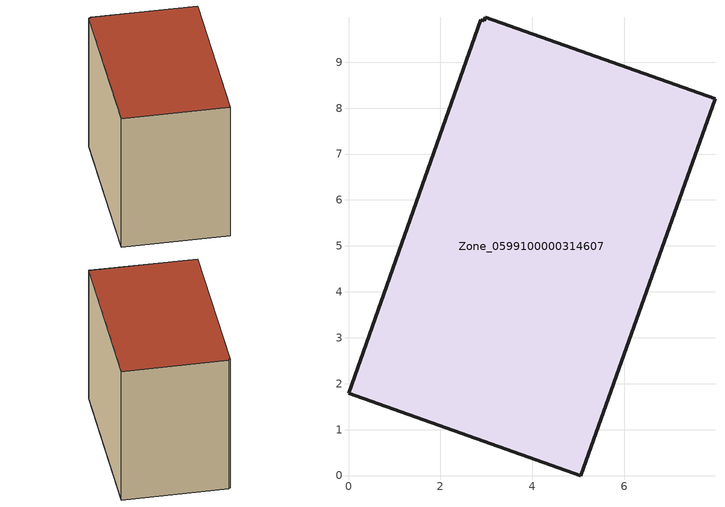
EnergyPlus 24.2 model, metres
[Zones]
Zone_0599100000314607
 floor ground (C_G): 2.98,9.97 7.98,8.21 5.06,0 0,1.79 2.88,9.92 2.95,9.9 z0.58
 wall outside (C_F): 5.06,0 7.98,8.21 2.98,9.97 2.95,9.9 2.88,9.92 0,1.79 5.06,0 z0.58:8.15
 roof outside (C_R): 7.98,8.21 2.98,9.97 2.95,9.9 2.88,9.92 0,1.79 5.06,0 z8.15
[BUILDING]
Pand.0599100000314607: North Axis=0; Terrain=City; Loads Convergence Tolerance Value=0.04; Temperature Convergence Tolerance Value=0.4; Solar Distribution=FullExterior; Maximum Number of Warmup Days=25; Minimum Number of Warmup Days=1
[Site:Location]
Rotterdam.The.Hague.AP_ZH_NLD Design_Conditions: Latitude=51.96; Longitude=4.45; Time Zone=1; Elevation=-4.5
[SITE:GROUNDTEMPERATURE:BUILDINGSURFACE]
18, 18, 18, 18, 18, 18, 18, 18, 18, 18, 18, 18
[MATERIAL] Thermal Absorptance=0.9; Solar Absorptance=0.7; Visible Absorptance=0.7
Name | Roughness | Thickness | Conductivity | Density | Specific Heat
G.TI.1975-1991 | MediumSmooth | 0.15 | 0.288461 | 540 | 1210
F.TI.1975-1991 | Rough | 0.3 | 0.230769 | 1920 | 840
R.TI.1975-1991 | MediumRough | 0.2 | 0.153846 | 1500 | 1000
[CONSTRUCTION]
C_G: G.TI.1975-1991
C_F: F.TI.1975-1991
C_R: R.TI.1975-1991
[ZONE]
Zone_0599100000314607: Type=1; Multiplier=1; Ceiling Height=Autocalculate; Volume=Autocalculate; Floor Area=autocalculate; Part of Total Floor Area=Yes
[ZONEINFILTRATION:DESIGNFLOWRATE]
Infil_Zone_0599100000314607: Zone or ZoneList or Space or SpaceList=Zone_0599100000314607; Schedule=AlwaysOn; Design Flow Rate Calculation Method=Flow/Area; Flow Rate per Floor Area=0.003; Constant Term Coefficient=1; Temperature Term Coefficient=0; Velocity Term Coefficient=0; Velocity Squared Term Coefficient=0
[HVACTEMPLATE:ZONE:IDEALLOADSAIRSYSTEM]
Zone_0599100000314607: Maximum Heating Supply Air Temperature=50; Minimum Cooling Supply Air Temperature=13; Maximum Heating Supply Air Humidity Ratio=0.0156; Minimum Cooling Supply Air Humidity Ratio=0.0077; Heating Limit=NoLimit; Cooling Limit=NoLimit; Dehumidification Control Type=ConstantSensibleHeatRatio; Cooling Sensible Heat Ratio=0.7; Dehumidification Setpoint=60; Humidification Control Type=None; Humidification Setpoint=30; Outdoor Air Method=None; Outdoor Air Flow Rate per Person=0.00944; Outdoor Air Flow Rate per Zone Floor Area=0; Outdoor Air Flow Rate per Zone=0; Demand Controlled Ventilation Type=None; Outdoor Air Economizer Type=NoEconomizer; Heat Recovery Type=None; Sensible Heat Recovery Effectiveness=0.7; Latent Heat Recovery Effectiveness=0.65
[ZONECONTROL:THERMOSTAT]
ThermostatControl_Zone_0599100000314607: Zone or ZoneList=Zone_0599100000314607; Control Type Schedule=DualSetpointControlType; Control 1=Thermostat_Zone_0599100000314607; Temperature Difference Between Cutout And Setpoint=0
[THERMOSTATSETPOINT:DUALSETPOINT]
Thermostat_Zone_0599100000314607: Heating Setpoint Temperature Schedule=HeatingSetpoint_Zone_0599100000314607; Cooling Setpoint Temperature Schedule=CoolingSetpoint_Zone_0599100000314607
[SCHEDULE:COMPACT]
HeatingSetpoint_Zone_0599100000314607: Through: 12/31, For: AllDays, Until: 24:00, 21
CoolingSetpoint_Zone_0599100000314607: Through: 12/31, For: AllDays, Until: 24:00, 24
DualSetpointControlType: Through: 12/31, For: AllDays, Until: 24:00, 4
AlwaysOn: Through: 12/31, For: AllDays, Until: 24:00, 1
